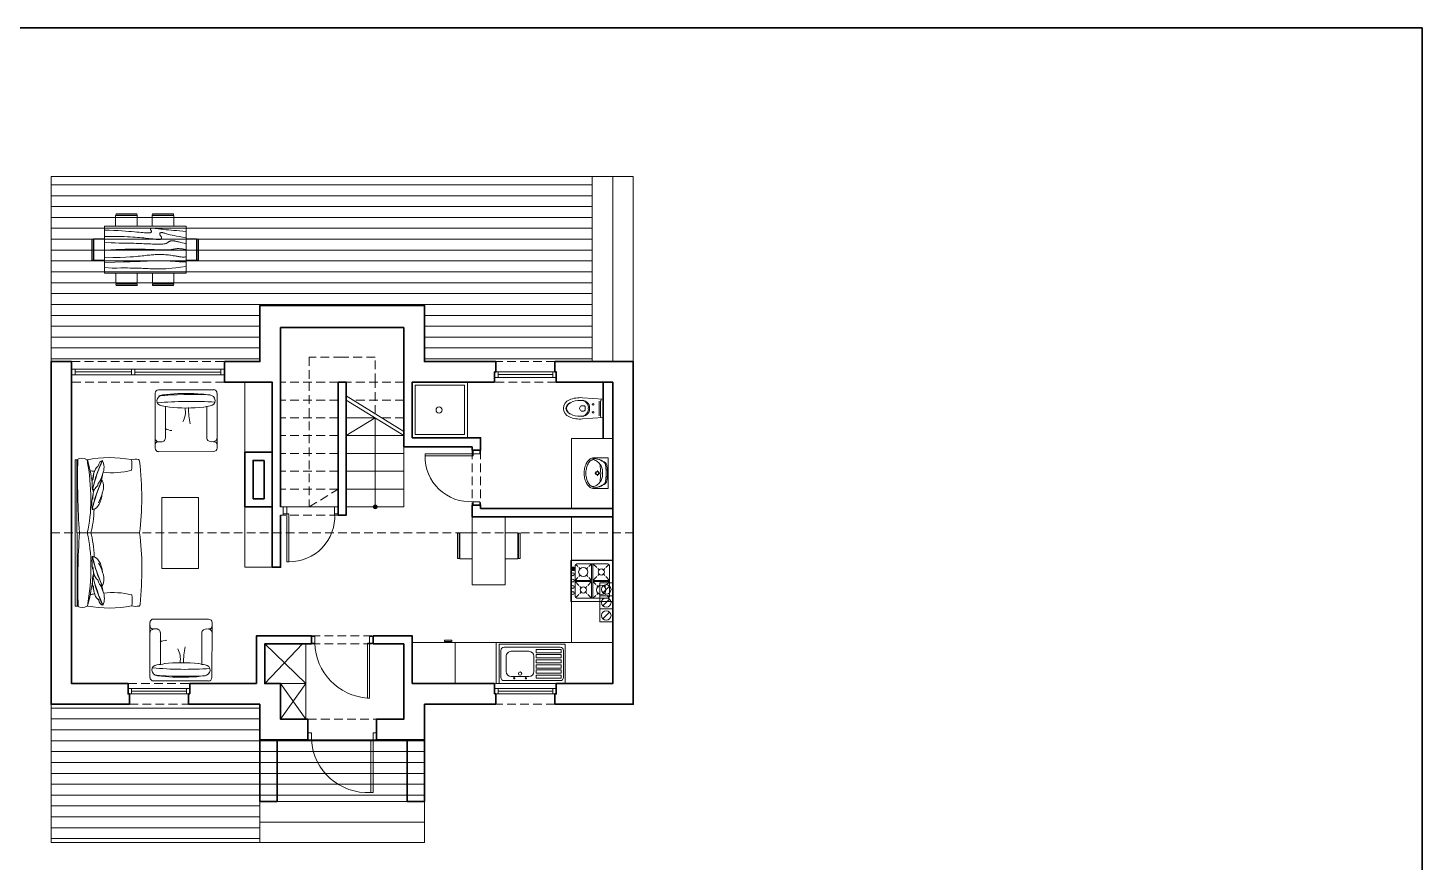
# Model space of a CAD drawing. Header units: millimetres. Extents: x -2481 to 9238, y -476 to 10647.
# Drawn here: x 3744 to 5780, y 5457 to 6674 of the extents above; entities that cross this region are included whole.
import ezdxf

# ---------------------------------------------------------------- set-up
doc = ezdxf.new("R2010")
doc.units = ezdxf.units.MM
doc.linetypes.add('DASHED', pattern=[19.05, 12.7, -6.35])
for name, color, linetype, lineweight in [('A-ELEWACJA CIENKA', 11, 'Continuous', 13), ('A-meble', 254, 'Continuous', 5), ('A-murowane', 3, 'Continuous', 35), ('A-p.widokowa', 6, 'Continuous', 15), ('A-pod', 6, 'DASHED', 15), ('A-schody', 2, 'Continuous', 5), ('A-schody nad', 2, 'DASHED', 5), ('A-stolarka', 1, 'Continuous', 5), ('A17_OPIS_WARSTW', 22, 'Continuous', 9), ('B-materiały', 9, 'Continuous', 0)]:
    doc.layers.add(name, color=color, linetype=linetype, lineweight=lineweight)
doc.styles.add('APLUS', font='arial.ttf', dxfattribs={"width": 0.6})

# ---------------------------------------------------------------- blocks, each defined once
blk = doc.blocks.new('A$C7B764E71')
at = {"layer": 'A-meble'}
for points in [[(-90, 0), (-90, 90), (0, 90), (0, 0)], [(-85, 5), (-85, 85), (-5, 85), (-5, 5)]]:
    blk.add_lwpolyline(points, close=True, dxfattribs=at)
blk.add_circle((-43.9, 45), 5, dxfattribs=at)
at = {"layer": 'A-meble', "style": 'APLUS', "width": 0.8, "flags": 9}
blk.add_attdef('ESTCODE', (-90, 90), '', height=0.0213, dxfattribs=at)
blk = doc.blocks.new('A$C19D832B9')
at = {"layer": 'A-meble'}
blk.add_lwpolyline([(49.5, -12.6, -0.108747), (30.3, -15.5), (0, -13.5), (0, 13.5), (30.3, 15.5, -0.108747), (49.5, 12.6, -0.297002), (58.1, 0, -0.297002)], format="xyb", close=True, dxfattribs=at)
for points in [[(2.9, -13.7), (3.8, -11.4, 0.092626), (3.9, -10.6), (3.9, 10.3, 0.110215), (3.7, 11.1), (2.5, 13.7)], [(33.4, -11.5, 0.140223), (47.8, -8.2, 0.280577), (53.5, 0, 0.280577), (47.8, 8.2, 0.140223), (33.4, 11.5, 0.496783), (19.9, 0, 0.496783), (33.4, -11.5, -0.492052), (21.8, 0, -0.492052), (33.4, 11.5)], [(32.2, -3.9), (28.2, -3.9, -0.414214), (26.2, -1.9), (26.2, 0), (26.2, 1.8, -0.414214), (28.2, 3.8), (32.2, 3.8)], [(47.6, -8.4, 0.255814), (54.7, 0, 0.255814), (47.6, 8.4)]]:
    blk.add_lwpolyline(points, format="xyb", dxfattribs=at)
blk.add_lwpolyline([(6.1, -11), (6.1, 10.7)], dxfattribs=at)
for centre in [(14.8, 5.8), (14.8, -5.8)]:
    blk.add_circle(centre, 1.28, dxfattribs=at)
blk.add_arc((30.4, 0), 4.2, 294.6859, 65.3141, dxfattribs=at)
blk = doc.blocks.new('A$C40803298')
at = {"layer": 'A-meble', "linetype": 'Continuous'}
for p, q in [((0, -22.5), (0, 22.5)), ((0, 22.5), (19.5, 22.5)), ((0, 7.1), (0, -7.1)), ((15.6, 3.8), (15.6, 1.4)), ((11.8, 0), (14.2, 0)), ((15.6, -1.4), (15.6, -3.8)), ((17.1, 0), (19.5, 0)), ((0, -22.5), (19.5, -22.5))]:
    blk.add_line(p, q, dxfattribs=at)
for points in [[(22.5, 21.3), (20, 21.3), (17.5, 21), (15, 20.5), (12.5, 19.8), (10.2, 18.9), (7.9, 17.7), (5.7, 16.4), (3.7, 15)], [(22.5, 21.3), (20.1, 21.3), (17.8, 21), (15.4, 20.5), (13.1, 19.8), (10.9, 18.8), (8.8, 17.7), (6.8, 16.4), (5, 15)], [(29.2, 18.2), (28.2, 19.2), (27.2, 20.1), (26.1, 20.9), (24.9, 21.5), (23.6, 22), (22.2, 22.3), (20.9, 22.5), (19.5, 22.5)], [(2.4, 12.9), (2, 11.3), (1.7, 9.7), (1.5, 8.1), (1.3, 6.5), (1.1, 4.9), (1, 3.2), (0.9, 1.6), (0.9, 0)], [(0.9, 0), (0.9, -1.6), (1, -3.2), (1.1, -4.8), (1.3, -6.5), (1.5, -8.1), (1.7, -9.7), (2, -11.3), (2.3, -12.9)], [(3.7, 15), (3.4, 14.7), (3.2, 14.5), (3, 14.3), (2.8, 14), (2.7, 13.8), (2.6, 13.5), (2.4, 13.2), (2.4, 12.9)], [(3.7, 12.7), (3.5, 11.1), (3.3, 9.5), (3.1, 7.9), (3, 6.4), (2.9, 4.8), (2.8, 3.2), (2.8, 1.6), (2.8, 0)], [(2.8, 0), (2.8, -1.6), (2.8, -3.2), (2.9, -4.8), (3, -6.3), (3.1, -7.9), (3.3, -9.5), (3.5, -11.1), (3.7, -12.7)], [(5, 15), (4.7, 14.8), (4.5, 14.5), (4.3, 14.2), (4.1, 13.9), (4, 13.6), (3.8, 13.3), (3.8, 13), (3.7, 12.7)], [(11, 12), (10.2, 10.6), (9.6, 9.2), (9, 7.7), (8.6, 6.2), (8.3, 4.7), (8.1, 3.1), (8, 1.6), (8.1, 0)], [(8.1, 0), (8, -1.6), (8.1, -3.1), (8.3, -4.7), (8.6, -6.2), (9, -7.7), (9.6, -9.2), (10.2, -10.6), (11, -12)], [(11.7, 12.6), (11.3, 9.4), (11, 6.3), (10.8, 3.2), (10.7, 0), (10.8, -3.2), (11, -6.3), (11.3, -9.5), (11.7, -12.6)], [(20.7, 19.7), (19.2, 19.1), (17.8, 18.4), (16.5, 17.5), (15.2, 16.6), (14, 15.6), (12.9, 14.4), (11.9, 13.2), (11, 12)], [(26.4, 17.4), (25.9, 18), (25.2, 18.5), (24.6, 18.9), (23.8, 19.2), (23.1, 19.5), (22.3, 19.7), (21.5, 19.7), (20.7, 19.7)], [(31.7, 6.2), (31.4, 7.7), (30.9, 9.2), (30.4, 10.7), (29.8, 12.1), (29.1, 13.5), (28.3, 14.9), (27.4, 16.2), (26.4, 17.4)], [(31.1, 15.2), (30.9, 15.6), (30.7, 16), (30.5, 16.4), (30.2, 16.8), (30, 17.2), (29.7, 17.5), (29.4, 17.9), (29.2, 18.2)], [(34.9, 1.6), (34.8, 3.3), (34.5, 5.1), (34.2, 6.9), (33.7, 8.6), (33.2, 10.3), (32.6, 12), (31.9, 13.6), (31.1, 15.2)], [(31.7, -6.2), (32, -4.7), (32.3, -3.1), (32.4, -1.6), (32.4, 0), (32.4, 1.6), (32.3, 3.1), (32, 4.7), (31.7, 6.2)], [(34.9, -1.6), (35, -1.2), (35, -0.8), (35, -0.4), (35, 0), (35, 0.4), (35, 0.8), (35, 1.2), (34.9, 1.6)], [(2.3, -12.9), (2.4, -13.2), (2.5, -13.4), (2.7, -13.7), (2.8, -14), (3, -14.3), (3.2, -14.5), (3.4, -14.7), (3.7, -14.9)], [(3.7, -12.7), (3.7, -13), (3.8, -13.3), (3.9, -13.6), (4.1, -13.9), (4.3, -14.2), (4.5, -14.5), (4.7, -14.7), (4.9, -15)], [(3.7, -14.9), (5.7, -16.4), (7.9, -17.7), (10.1, -18.8), (12.5, -19.8), (14.9, -20.5), (17.4, -21), (19.9, -21.3), (22.5, -21.3)], [(4.9, -15), (6.8, -16.4), (8.8, -17.7), (10.9, -18.8), (13.1, -19.7), (15.4, -20.5), (17.7, -21), (20.1, -21.3), (22.5, -21.3)], [(11, -12), (11.9, -13.2), (12.9, -14.4), (14, -15.6), (15.2, -16.6), (16.5, -17.5), (17.8, -18.4), (19.2, -19.1), (20.7, -19.7)], [(19.5, -22.5), (20.9, -22.5), (22.2, -22.3), (23.6, -22), (24.9, -21.5), (26.1, -20.9), (27.2, -20.1), (28.2, -19.2), (29.2, -18.2)], [(20.7, -19.7), (21.5, -19.7), (22.3, -19.7), (23.1, -19.5), (23.8, -19.2), (24.6, -18.9), (25.2, -18.5), (25.9, -18), (26.4, -17.4)], [(26.4, -17.4), (27.4, -16.2), (28.3, -14.9), (29.1, -13.5), (29.8, -12.1), (30.4, -10.7), (30.9, -9.2), (31.4, -7.7), (31.7, -6.2)], [(29.2, -18.2), (29.4, -17.9), (29.7, -17.5), (30, -17.2), (30.2, -16.8), (30.5, -16.4), (30.7, -16), (30.9, -15.6), (31.1, -15.2)], [(31.1, -15.2), (31.9, -13.6), (32.6, -12), (33.2, -10.3), (33.7, -8.6), (34.2, -6.9), (34.5, -5.1), (34.8, -3.3), (34.9, -1.6)]]:
    blk.add_lwpolyline(points, dxfattribs=at)
for points in [[(12.7, 0), (13.5, -2.1), (15.6, -2.9), (17.8, -2.1), (18.6, 0), (17.8, 2.1), (15.6, 2.9), (13.5, 2.1)], [(13.5, 0), (14.1, -1.5), (15.6, -2.1), (17.2, -1.5), (17.8, 0), (17.2, 1.5), (15.6, 2.1), (14.1, 1.5)]]:
    blk.add_lwpolyline(points, close=True, dxfattribs=at)
blk = doc.blocks.new('A$C5D1E42C7')
at = {"layer": 'A-meble', "linetype": 'Continuous'}
for p, q in [((34.4, 106.7), (65.8, 106.7)), ((34.4, 106.7), (34.4, 91.4)), ((34.9, 109.5), (34.6, 107.6)), ((65.7, 107.6), (34.6, 107.6)), ((34.9, 109.5), (65.4, 109.5)), ((65.7, 107.6), (65.4, 109.5)), ((65.8, 91.4), (65.8, 106.7)), ((87.8, 106.7), (119.2, 106.7)), ((87.8, 106.7), (87.8, 91.4)), ((88.2, 109.5), (87.9, 107.6)), ((119, 107.6), (87.9, 107.6)), ((88.2, 109.5), (118.7, 109.5)), ((119, 107.6), (118.7, 109.5)), ((119.1, 91.4), (119.1, 106.7)), ((137.2, 91.4), (17.9, 91.4)), ((17.9, 91.4), (17.9, 22.9)), ((137.2, 22.9), (137.2, 91.4)), ((-0.2, 72.4), (1.7, 72.7)), ((-0.2, 72.4), (-0.2, 41.9)), ((1.7, 41.6), (1.7, 72.7)), ((2.6, 72.8), (2.6, 41.5)), ((2.6, 72.8), (17.9, 72.8)), ((152.4, 72.8), (137.2, 72.8)), ((152.4, 72.8), (152.4, 41.5)), ((155.3, 72.4), (153.4, 72.7)), ((153.4, 41.6), (153.4, 72.7)), ((155.3, 72.4), (155.3, 41.9)), ((1.7, 41.6), (-0.2, 41.9)), ((17.9, 41.5), (2.6, 41.5)), ((137.2, 41.5), (152.4, 41.5)), ((153.4, 41.6), (155.3, 41.9)), ((17.9, 22.9), (137.2, 22.9)), ((34.6, 7.6), (34.6, 22.9)), ((66, 22.9), (66, 7.6)), ((88, 7.6), (88, 22.9)), ((119.4, 22.9), (119.4, 7.6)), ((34.6, 7.6), (66, 7.6)), ((35.1, 4.8), (34.8, 6.7)), ((65.9, 6.7), (34.8, 6.7)), ((35.1, 4.8), (65.6, 4.8)), ((65.9, 6.7), (65.6, 4.8)), ((88, 7.6), (119.4, 7.6)), ((88.4, 4.8), (88.1, 6.7)), ((119.2, 6.7), (88.1, 6.7)), ((88.4, 4.8), (118.9, 4.8)), ((119.2, 6.7), (118.9, 4.8))]:
    blk.add_line(p, q, dxfattribs=at)
for points in [[(17.9, 85.6), (25, 85.4), (31.9, 85.1), (38, 84.8), (43.6, 84.5), (48.7, 84.2), (53.4, 83.8), (57.7, 83.5), (61.7, 83.1), (65.4, 82.8), (68.6, 82.5), (71.6, 82.2), (74.3, 81.9), (76.6, 81.7), (78.6, 81.6), (80.3, 81.5), (81.7, 81.5), (82.8, 81.5), (83.8, 81.6), (84.5, 81.7), (85.1, 81.8), (85.5, 82), (85.9, 82.2), (86.1, 82.5), (86.3, 82.8), (86.5, 83.1), (86.5, 83.4), (86.6, 83.7), (86.5, 84), (86.5, 84.3), (86.4, 84.6), (86.2, 84.9), (86.1, 85.2), (85.9, 85.4), (85.7, 85.7), (85.6, 86), (85.4, 86.2), (85.3, 86.4), (85.2, 86.7), (85.2, 86.9), (85.2, 87.1), (85.3, 87.4), (85.4, 87.6), (85.5, 87.8), (85.7, 88), (85.9, 88.1), (86.2, 88.3), (86.5, 88.4), (86.9, 88.4), (87.3, 88.5), (87.9, 88.5), (88.5, 88.5), (89.2, 88.4), (90, 88.4), (91, 88.3), (92, 88.1), (93.3, 88), (94.7, 87.8), (96.3, 87.6), (98.2, 87.3), (100.3, 87.1), (102.7, 86.8), (105.3, 86.5), (108.3, 86.2), (111.6, 85.9), (115.2, 85.6), (119.1, 85.2), (123.2, 84.9), (127.6, 84.5), (132.3, 84.2), (137.2, 83.8)], [(31.2, 76.5), (40.8, 76.5), (46.8, 76.3), (51.7, 76), (55.8, 75.7), (59.5, 75.4), (62.9, 75.1), (66.2, 74.8), (69.4, 74.6), (72.4, 74.3), (75.3, 74.1), (78, 73.8), (80.5, 73.6), (82.9, 73.3), (85, 73.1), (87, 72.9), (88.9, 72.7), (90.5, 72.4), (92.1, 72.3), (93.4, 72.1), (94.6, 72), (95.7, 71.9), (96.7, 71.9), (97.5, 71.9), (98.2, 71.9), (98.8, 72), (99.3, 72.1), (99.8, 72.3), (100.2, 72.5), (100.5, 72.7), (100.8, 73), (101, 73.2), (101.2, 73.5), (101.3, 73.9), (101.4, 74.2), (101.4, 74.5), (101.4, 74.9), (101.3, 75.2), (101.1, 75.6), (100.9, 76), (100.7, 76.3), (100.4, 76.7), (100.2, 77), (99.9, 77.4), (99.6, 77.7), (99.4, 78.1), (99.2, 78.5), (99, 78.8), (98.8, 79.2), (98.7, 79.5), (98.7, 79.9), (98.7, 80.2), (98.8, 80.5), (98.9, 80.8), (99.1, 81.1), (99.4, 81.4), (99.7, 81.6), (100.2, 81.8), (100.6, 82), (101.1, 82.1), (101.7, 82.1), (102.2, 82.1), (102.8, 82), (103.5, 81.8), (104.3, 81.6), (105.1, 81.3), (106.1, 81), (107.3, 80.6), (108.7, 80.2), (110.3, 79.8), (112.1, 79.3), (114.2, 78.8), (116.7, 78.3), (119.7, 77.7), (123.1, 77), (127.2, 76.2), (131.8, 75.3), (137.2, 74.3)], [(17.9, 76.2), (31.2, 76.5)], [(17.9, 67.6), (27.9, 66.9), (33.5, 66.8), (39.4, 66.7), (44.7, 66.6), (49.3, 66.6), (53.5, 66.5), (57.3, 66.4), (60.8, 66.4), (64.1, 66.3), (67.2, 66.2), (70.1, 66.1), (72.8, 66), (75.5, 65.8), (78.1, 65.7), (80.7, 65.6), (83.3, 65.5), (85.9, 65.4), (88.3, 65.3), (90.7, 65.2), (93, 65.1), (95.2, 65.1), (97.2, 65.1), (99, 65.1), (100.6, 65.1), (102.1, 65.2), (103.4, 65.3), (104.6, 65.5), (105.7, 65.6), (106.6, 65.8), (107.5, 66), (108.2, 66.3), (108.8, 66.6), (109.4, 66.9), (109.9, 67.2), (110.4, 67.5), (110.8, 67.8), (111.2, 68.1), (111.6, 68.4), (112, 68.7), (112.5, 69), (112.9, 69.2), (113.4, 69.5), (114, 69.6), (114.6, 69.8), (115.2, 69.9), (115.9, 70), (116.6, 70), (117.4, 70), (118.3, 70), (119.2, 69.9), (120.1, 69.8), (121, 69.6), (122, 69.4), (123, 69.2), (124.1, 69), (125.2, 68.7), (126.4, 68.3), (127.9, 67.9), (129.6, 67.5), (131.7, 67), (134.2, 66.4), (137.2, 65.7)], [(17.9, 56.4), (27.3, 56.8), (34.9, 57.2), (41.9, 57.4), (48.3, 57.6), (54.1, 57.7), (59.5, 57.7), (64.5, 57.7), (69.1, 57.7), (73.4, 57.6), (77.4, 57.6), (81.1, 57.5), (84.5, 57.4), (87.7, 57.3), (90.8, 57.2), (93.7, 57), (96.5, 56.9), (99.1, 56.8), (101.5, 56.7), (103.8, 56.7), (105.9, 56.6), (107.9, 56.6), (109.7, 56.7), (111.3, 56.8), (112.8, 56.9), (114.2, 57), (115.5, 57.2), (116.6, 57.4), (117.7, 57.6), (118.7, 57.8), (119.7, 57.9), (120.6, 58.1), (121.6, 58.3), (122.5, 58.4), (123.4, 58.5), (124.3, 58.6), (125.3, 58.6), (126.3, 58.6), (127.3, 58.6), (128.4, 58.5), (129.5, 58.4), (130.7, 58.2), (131.8, 58.1), (132.8, 57.9), (133.7, 57.8), (134.5, 57.6), (135.2, 57.5), (135.7, 57.4), (136, 57.3), (136.2, 57.2), (136.4, 57.2), (136.5, 57.2), (136.7, 57.2), (136.9, 57.2), (137.2, 57.2)], [(17.9, 45.2), (30.3, 45.5), (41, 45.8), (49.3, 46.2), (55.7, 46.5), (60.5, 46.8), (64.3, 47.2), (67.4, 47.5), (70.2, 47.8), (72.9, 48), (75.4, 48.3), (77.8, 48.5), (80, 48.8), (82.2, 49), (84.2, 49.2), (86.2, 49.4), (88.1, 49.5), (90.1, 49.7), (91.9, 49.8), (93.8, 49.9), (95.7, 50), (97.6, 50), (99.5, 50), (101.4, 50), (103.4, 49.9), (105.4, 49.8), (107.4, 49.7), (109.4, 49.5), (111.4, 49.3), (113.3, 49), (115.1, 48.8), (116.8, 48.6), (118.5, 48.3), (120, 48.1), (121.4, 47.9), (122.7, 47.6), (124, 47.4), (125.3, 47.2), (126.5, 47), (127.7, 46.8), (128.9, 46.5), (130.2, 46.4), (131.4, 46.2), (132.6, 46.1), (133.8, 46.1), (134.9, 46.2), (136.1, 46.4), (137.2, 46.7)], [(17.9, 38.1), (18.3, 38.5), (33.4, 38.8), (45.8, 39.1), (55.7, 39.5), (63.8, 39.8), (70.3, 40), (75.6, 40.3), (80.2, 40.5), (84.3, 40.6), (88.2, 40.8), (91.8, 40.8), (95.1, 40.9), (98.1, 40.9), (100.9, 40.9), (103.5, 40.9), (105.9, 40.8), (108.1, 40.7), (110.2, 40.7), (112.2, 40.6), (114.2, 40.5), (116, 40.3), (117.9, 40.2), (119.7, 40.1), (121.6, 39.9), (123.5, 39.8), (125.5, 39.6), (127.5, 39.5), (129.5, 39.3), (131.5, 39.2), (133.4, 39.1), (135.3, 39.1), (137.2, 39.1)], [(29.1, 30.3), (29.1, 30.3), (17.9, 31), (29.1, 30.3), (36, 30.3), (42, 30.4), (47, 30.4), (51.5, 30.4), (55.5, 30.3), (59.2, 30.3), (62.7, 30.2), (66, 30.1), (69, 30), (71.9, 29.9), (74.7, 29.8), (77.2, 29.6), (79.7, 29.5), (82, 29.4), (84.3, 29.3), (86.5, 29.2), (88.7, 29.1), (90.9, 29), (93.2, 29), (95.6, 29), (98.2, 29), (101, 29), (104, 29.1), (107.6, 29.3), (111.8, 29.6), (116.6, 30.1), (122.4, 30.7), (129.2, 31.4), (137.2, 32.4)]]:
    blk.add_lwpolyline(points, dxfattribs=at)
blk = doc.blocks.new('A$C202843A7')
at = {"layer": 'A-meble'}
for p, q in [((0, 88.9), (0, -88.9)), ((0, 88.9), (2.5, 88.9)), ((2.1, -89), (2.5, 88.9)), ((78.4, -0.2), (2.3, -0.2)), ((2, -88.9), (0, -88.9))]:
    blk.add_line(p, q, dxfattribs=at)
at = {"layer": 'A-meble', "extrusion": (0, 0, -1)}
for centre, major_axis, ratio, start_param, end_param in [((8.7, 48.7), (-0.1, -42.1), 0.5, 2.839255, 3.44393), ((64.7, 71.6), (-2.6, -253.4), 0.241851, 1.281355, 1.639527), ((-17.2, 70), (12, -98.6), 0.349214, 4.561779, 5.545413), ((44.3, -676.6), (-3.3, 768), 0.428545, -0.07905, 0.084988), ((-13.5, 70), (18.7, -86.5), 0.364413, 4.570785, 4.917643), ((80.9, -3.1), (-0.3, -131.4), 0.5, 2.008042, 2.335845), ((81.1, -3.5), (-0.3, -131.4), 0.5, 2.007331, 2.336721), ((33.9, 75.4), (0, 12.6), 0.5, 5.1492, 6.242993), ((33.6, 87.1), (0.002, 0.854), 0.5, 0.196887, 1.595932), ((30, 79.6), (0, -11.3), 0.5, 3.920319, 5.481465), ((58.4, 82.1), (0.1, 22.2), 0.5, 1.263611, 1.877982), ((73.6, -6.1), (-0.2, -95.4), 0.5, 3.03912, 3.224414), ((77.7, 86.2), (0.01, 2.71), 0.5, 0.082821, 1.296763), ((28.2, 69.9), (10.7, -146.6), 0.354425, 4.621896, 5.236315), ((47.7, 803.7), (1.7, 730.9), 0.5, 3.202957, 3.217363), ((32.8, 58.5), (-0.1, -23.3), 0.5, 1.311513, 2.136743), ((97.1, 36.5), (0.3, 152.4), 0.5, 4.898471, 4.940232), ((30.6, 65.1), (0, 16.4), 0.5, 5.084687, 5.986745), ((45.6, 38.8), (0.1, 54.5), 0.5, 5.589811, 5.629865), ((16.2, 92.8), (0.1, 41.4), 0.5, 2.101067, 2.361017), ((22.5, 76.1), (-0.1, -23.5), 0.5, 4.895499, 5.235662), ((47.7, 803.7), (-2.1, -731.2), 0.357447, -0.089589, 0.042208), ((80.3, -26.7), (-0.3, -131.4), 0.5, 2.008042, 2.335845), ((80.5, -27.1), (-0.3, -131.4), 0.5, 2.00702, 2.336707), ((21.8, 52.7), (0.001, 0.609), 0.5, 3.161019, 4.358679), ((18.9, 79.5), (-0.1, -28), 0.5, 5.998293, 6.071126), ((-13.5, 70), (18.7, -86.5), 0.364413, 4.996651, 5.050084), ((30, 41.5), (0, 16.4), 0.5, 5.084687, 5.986745), ((22.5, 76.1), (-0.1, -23.5), 0.5, 6.14291, 6.257743), ((33.3, 51.8), (0, -12.6), 0.5, 2.007607, 3.1014), ((44.9, 15.2), (-0.1, -54.5), 0.5, 2.448219, 2.488272), ((33, 63.6), (0.002, 0.86), 0.5, 0.202914, 1.589906), ((29.4, 56), (0, 11.3), 0.5, 0.778726, 2.339872), ((32.2, 34.9), (-0.1, -23.3), 0.5, 1.311513, 2.136743), ((96.5, 12.9), (-0.3, -152.4), 0.5, 1.756878, 1.798639), ((21.8, 52.5), (0.1, 23.5), 0.5, 1.753907, 3.11615), ((15.6, 69.2), (0.1, 41.4), 0.5, 2.101067, 2.463892), ((-13.5, 70), (18.7, -86.5), 0.364413, 5.280204, 5.731324), ((21.1, 29), (0.001, 0.46), 0.5, 2.917371, 4.602327), ((18.3, 56), (-0.1, -28), 0.5, -0.284892, -0.212059), ((65.3, -72.2), (1.4, -257.4), 0.241722, 1.50416, 1.855742), ((-18, -70.2), (-12.9, -97.6), 0.356984, 3.866246, 4.858501), ((27.1, -70.4), (-11.9, -143.9), 0.36621, 4.172397, 4.800103), ((32.6, -35), (0.1, 24.6), 0.5, 4.162178, 4.964682), ((20.9, -28.9), (-0.001, -0.475), 0.5, 1.716685, 3.329987), ((80.3, 26.6), (-0.3, -131.4), 0.5, 0.805748, 1.133542), ((80.5, 27), (-0.3, -131.4), 0.5, 0.805748, 1.134525), ((17.9, -55.8), (0.1, 28), 0.5, 0.212059, 0.284892), ((21.3, -52.9), (0.1, 24), 0.5, 0.047032, 1.394088), ((109.8, -10.7), (0.4, 179.3), 0.5, 4.502584, 4.541078), ((29.3, -42), (0, 15.6), 0.5, 3.397414, 4.322562), ((14, -70), (-0.1, -43.8), 0.5, 3.847664, 4.200589), ((29.4, -56.2), (0, 10.6), 0.5, 0.776911, 2.388504), ((33.1, -58.8), (0.1, 24.6), 0.5, 4.162178, 4.964682), ((21.4, -52.7), (0.001, 0.484), 0.5, -1.406403, 0.16989), ((80.8, 2.8), (-0.3, -131.4), 0.5, 0.805748, 1.133542), ((81, 3.1), (-0.3, -131.4), 0.5, 0.804859, 1.134501), ((18.5, -79.6), (-0.1, -28), 0.5, 3.353652, 3.426485), ((110.4, -34.6), (0.4, 179.3), 0.5, 4.502584, 4.541078), ((21.8, -76.7), (0.1, 24), 0.5, 0.047032, 0.159296), ((44.8, -15.2), (-0.1, -54.5), 0.5, 0.65332, 0.693374), ((33, -51.7), (0, 12.6), 0.5, 3.181785, 4.275578), ((14.5, -93.9), (0.1, 43.8), 0.5, 0.780543, 1.058997), ((21.8, -76.7), (0.1, 24), 0.5, 1.021462, 1.394088), ((32.6, -63.5), (-0.002, -0.844), 0.5, 4.677264, 6.096287), ((44, -804.5), (1.7, 730.9), 0.5, -0.074803, -0.061365), ((29.8, -65.8), (0, 15.6), 0.5, 3.397414, 4.322562), ((45.3, -39), (-0.1, -54.5), 0.5, 0.65332, 0.693374), ((33.5, -75.5), (0, 12.6), 0.5, 3.181785, 4.275578), ((29.9, -80), (0, 10.6), 0.5, 0.776911, 2.388504), ((44, -804.5), (-1.2, -731.3), 0.354988, 3.099069, 3.23211), ((57.9, -82.4), (-0.1, -22.2), 0.5, 4.431844, 5.019574), ((8.4, -48.8), (-0.1, -42.1), 0.5, -0.302337, 0.302337), ((47.3, 676.4), (-6.7, -768), 0.430362, -0.084299, 0.079047), ((73.6, 5.8), (-0.2, -95.4), 0.5, -0.082776, 0.102473), ((77.2, -86.6), (0.01, 2.71), 0.5, 1.842834, 3.058816)]:
    blk.add_ellipse(centre, major_axis=major_axis, ratio=ratio, start_param=start_param, end_param=end_param, dxfattribs=at)
at = {"layer": 'A-meble'}
for start_param, end_param in [(5.284804, 5.731324), (4.997284, 5.038605), (4.570785, 4.894627)]:
    blk.add_ellipse((-13.5, -70.3), major_axis=(18.7, 86.5), ratio=0.364413, start_param=start_param, end_param=end_param, dxfattribs=at)
blk = doc.blocks.new('A$C5D68450C')
at = {"layer": 'A-meble', "ltscale": 0.3}
for p, q in [((3.5, 31.4), (56.3, 31.4)), ((52.8, 27.9), (52.8, 29.1)), ((59.3, 31.4), (56.3, 31.4)), ((0, 27.9), (0, -27.9)), ((16.8, 20.9), (49, 20.9)), ((62.7, -28), (62.8, 27.9)), ((16.7, -21), (48.9, -21)), ((52.7, -29.2), (52.7, -28)), ((3.4, -31.4), (56.2, -31.5)), ((59.2, -31.5), (56.2, -31.5))]:
    blk.add_line(p, q, dxfattribs=at)
for centre, radius, start, end in [((3.5, 27.9), 3.48, 89.9197, 179.9197), ((49, 27.9), 3.48, 31.1397, 89.9372), ((46.1, 26.1), 6.86, 328.9213, 31.1397), ((59.3, 27.9), 3.48, 359.9197, 89.9197), ((-44.9, 25.5), 50.2, 349.1511, 358.0083), ((85.7, 31.2), 69.7, 185.6317, 192.1738), ((29.1, 14.5), 12.2, 359.3832, 32.972), ((49, 24.4), 3.48, 269.9372, 328.9213), ((22.4, 21.3), 20.7, 259.0318, 299.82), ((15.7, -97.2), 94.8, 78.441, 88.5654), ((3.4, -27.9), 3.48, 179.9197, 269.9056), ((-45, -25.4), 50.2, 1.8311, 10.6882), ((63.7, -30.3), 47.7, 165.088, 172.9944), ((48.9, -24.5), 3.48, 30.918, 89.9021), ((46, -26.3), 6.86, 328.6996, 30.918), ((59.2, -28), 3.48, 269.9197, 359.9197), ((48.9, -28), 3.48, 269.9021, 328.6996)]:
    blk.add_arc(centre, radius, start, end, dxfattribs=at)
for centre, major_axis, ratio, start_param, end_param in [((10.8, 23.5), (2.43, 5.53), 0.910767, -1.037843, 1.906765), ((9.4, -2.5), (0.4, -36.5), 0.153502, 4.177328, 5.090446)]:
    blk.add_ellipse(centre, major_axis=major_axis, ratio=ratio, start_param=start_param, end_param=end_param, dxfattribs=at)
at = {"layer": 'A-meble'}
for centre, major_axis, start_param, end_param in [((56.3, 29.1), (3.48, 0), 1.570796, 3.141593), ((56.2, -29.2), (-3.48, 0), 0, 1.570796)]:
    blk.add_ellipse(centre, major_axis=major_axis, ratio=0.658505, start_param=start_param, end_param=end_param, dxfattribs=at)
at = {"layer": 'A-meble', "ltscale": 0.3, "extrusion": (0, 0, -1)}
for centre, major_axis, ratio, start_param, end_param in [((11.8, -4.4), (0.1, 54.2), 0.129311, 4.329881, 5.340561), ((18.8, -4.2), (0.1, 53), 0.132088, 4.218773, 5.369204), ((12.9, -3.2), (0.6, 31.3), 0.17895, 0.885275, 2.057255), ((10.7, -23.5), (2.42, -5.54), 0.910767, -1.037843, 1.906765)]:
    blk.add_ellipse(centre, major_axis=major_axis, ratio=ratio, start_param=start_param, end_param=end_param, dxfattribs=at)
blk = doc.blocks.new('A$C2BB25C49')
at = {"layer": 'A-meble', "linetype": 'Continuous'}
for p, q in [((-18.3, -37.6), (-18.3, 0)), ((0, 0), (-18.3, 0)), ((-19.4, -0.2), (-21.7, -0.5)), ((-21.7, -37.1), (-21.7, -0.5)), ((-19.4, -0.2), (-19.4, -37.5)), ((-21.7, -37.1), (-19.4, -37.5)), ((-18.3, -37.6), (0, -37.6))]:
    blk.add_line(p, q, dxfattribs=at)
blk = doc.blocks.new('A$C7FE075C5')
at = {"layer": 'A-stolarka'}
for p, q in [((-5, 0), (-85, 0)), ((-85, -4), (-5, -4)), ((-85, -8), (-5, -8))]:
    blk.add_line(p, q, dxfattribs=at)
for points in [[(-90, 0), (-85, 0), (-85, -8), (-90, -8), (-90, 0)], [(-5, 0), (0, 0), (0, -8), (-5, -8), (-5, 0)]]:
    blk.add_lwpolyline(points, dxfattribs=at)
blk = doc.blocks.new('A$C65A02EB3')
at = {"layer": 'A-meble'}
for p, q in [((61.3, 59.7), (0, 59.7)), ((0, 59.7), (0, 0)), ((4.6, 50.5), (4.6, 9.2)), ((5.9, 53.8), (10.3, 49.5)), ((50.5, 55.1), (9.2, 55.1)), ((11.7, 48), (14.3, 45.5)), ((21.8, 48), (19.3, 45.5)), ((28.9, 55.1), (23.3, 49.5)), ((28.9, 55.1), (28.9, 30.8)), ((30.8, 55.1), (34.9, 51)), ((30.8, 55.1), (30.8, 30.8)), ((36.4, 49.5), (38.9, 47)), ((47, 47), (49.5, 49.5)), ((51, 51), (53.8, 53.8)), ((55.1, 9.2), (55.1, 50.5)), ((59.9, 50.1), (56.5, 50.1)), ((56.5, 50.1), (56.5, 48.7)), ((56.5, 48.7), (59.9, 48.7)), ((56.5, 47), (56.5, 48.4)), ((56.5, 48.4), (59.9, 48.4)), ((59.9, 47), (56.5, 47)), ((56.5, 45.2), (56.5, 46.7)), ((56.5, 46.7), (59.9, 46.7)), ((59.9, 45.2), (56.5, 45.2)), ((59.9, 48.7), (59.9, 50.1)), ((59.9, 48.4), (59.9, 47)), ((59.9, 46.7), (59.9, 45.2)), ((61.3, 0), (61.3, 59.7)), ((4.6, 30.8), (10.3, 36.5)), ((4.6, 30.8), (28.9, 30.8)), ((8.7, 24.8), (4.6, 28.9)), ((4.6, 28.9), (28.9, 28.9)), ((12.7, 20.8), (10.2, 23.4)), ((11.7, 37.9), (14.3, 40.4)), ((21.8, 37.9), (19.3, 40.4)), ((20.8, 20.8), (23.4, 23.4)), ((28.9, 30.8), (23.3, 36.5)), ((24.8, 24.8), (28.9, 28.9)), ((28.9, 28.9), (28.9, 4.6)), ((30.8, 30.8), (34.9, 34.9)), ((30.8, 30.8), (55.1, 30.8)), ((30.8, 28.9), (55.1, 28.9)), ((36.5, 23.3), (30.8, 28.9)), ((30.8, 28.9), (30.8, 4.6)), ((36.4, 36.4), (38.9, 38.9)), ((40.4, 19.3), (37.9, 21.8)), ((48, 21.8), (45.5, 19.3)), ((47, 38.9), (49.5, 36.4)), ((55.1, 28.9), (49.5, 23.3)), ((51, 34.9), (55.1, 30.8)), ((0, 0), (61.3, 0)), ((8.7, 8.7), (5.9, 5.9)), ((9.2, 4.6), (50.5, 4.6)), ((12.7, 12.7), (10.2, 10.2)), ((20.8, 12.7), (23.4, 10.2)), ((24.8, 8.7), (28.9, 4.6)), ((36.5, 10.3), (30.8, 4.6)), ((40.4, 14.3), (37.9, 11.7)), ((48, 11.7), (45.5, 14.3)), ((53.8, 5.9), (49.5, 10.3))]:
    blk.add_line(p, q, dxfattribs=at)
for centre, radius in [((16.8, 43), 4.58), ((43, 43), 6.76), ((58.3, 39.7), 2.18), ((16.8, 16.8), 6.76), ((43, 16.8), 4.58), ((58.3, 30.5), 2.18), ((58.3, 21.3), 2.18), ((58.3, 12.2), 2.18)]:
    blk.add_circle(centre, radius, dxfattribs=at)
for centre, start, end in [((9.2, 50.5), 90, 180), ((50.5, 50.5), 0, 90), ((9.2, 9.2), 180, 270), ((50.5, 9.2), 270, 0)]:
    blk.add_arc(centre, 4.6, start, end, dxfattribs=at)
blk = doc.blocks.new('A$C443F3476')
at = {"layer": 'A-p.widokowa'}
for p, q in [((19, 57), (0, 57)), ((4.6, 52.4), (14.4, 42.6)), ((19, 57), (19, 0)), ((19, 38), (0, 38)), ((4.6, 33.4), (14.4, 23.6)), ((19, 19), (0, 19)), ((19, 0), (0, 0)), ((4.6, 14.4), (14.4, 4.6))]:
    blk.add_line(p, q, dxfattribs=at)
for centre in [(9.5, 47.5), (9.5, 28.5), (9.5, 9.5)]:
    blk.add_circle(centre, 7, dxfattribs=at)
blk = doc.blocks.new('A$C03B87020')
at = {"layer": 'A-stolarka'}
for points in [[(0, 5), (5, 5), (5, -5), (0, -5)], [(95, 5), (100, 5), (100, -5), (95, -5)], [(5, -5), (8, -5), (8, -82), (5, -82)]]:
    blk.add_lwpolyline(points, close=True, dxfattribs=at)
blk.add_arc((12.5, 0.6), 82.7, 266.8709, 356.1505, dxfattribs=at)
blk = doc.blocks.new('A$C4D3D61A9')
at = {"layer": 'A-stolarka'}
for points in [[(5, 5), (8, 5), (8, 85), (5, 85)], [(0, -5), (5, -5), (5, 5), (0, 5)], [(85, -5), (90, -5), (90, 5), (85, 5)]]:
    blk.add_lwpolyline(points, close=True, dxfattribs=at)
blk.add_arc((2.1, 2.2), 83, 1.9196, 85.8911, dxfattribs=at)
blk = doc.blocks.new('A$C46295A87')
at = {"layer": 'A-stolarka'}
for points in [[(5, 0), (5, -5), (-5, -5), (-5, 0)], [(-5, -5), (-5, -8), (-75, -8), (-75, -5)], [(5, -75), (5, -80), (-5, -80), (-5, -75)]]:
    blk.add_lwpolyline(points, close=True, dxfattribs=at)
blk.add_arc((-9.3, -9.4), 65.7, 178.7829, 273.726, dxfattribs=at)
blk = doc.blocks.new('A$C4FEF13A8')
at = {"layer": 'A-meble'}
for p, q in [((0, -48.1), (0, 48.1)), ((0, 48.1), (57.7, 48.1)), ((4.4, -40.9), (4.4, 40.9)), ((7.8, 5.8), (7.8, 42.3)), ((7.8, 42.3), (12.6, 42.3)), ((9.2, 45.7), (48.5, 45.7)), ((12.6, 5.8), (12.6, 42.3)), ((15.2, 5.8), (15.2, 42.3)), ((15.2, 42.3), (20.1, 42.3)), ((20.1, 5.8), (20.1, 42.3)), ((22.7, 5.8), (22.7, 42.3)), ((22.7, 42.3), (27.5, 42.3)), ((27.5, 5.8), (27.5, 42.3)), ((30.2, 5.8), (30.2, 42.3)), ((30.2, 42.3), (35, 42.3)), ((35, 5.8), (35, 42.3)), ((37.6, 5.8), (37.6, 42.3)), ((37.6, 42.3), (42.4, 42.3)), ((42.4, 5.8), (42.4, 42.3)), ((45.1, 5.8), (45.1, 42.3)), ((45.1, 42.3), (49.9, 42.3)), ((49.9, 5.8), (49.9, 42.3)), ((53.3, -40.9), (53.3, 40.9)), ((57.7, -48.1), (57.7, 48.1)), ((7.8, 5.8), (12.6, 5.8)), ((15.2, 5.8), (20.1, 5.8)), ((17.6, 2.4), (40, 2.4)), ((22.7, 5.8), (27.5, 5.8)), ((30.2, 5.8), (35, 5.8)), ((37.6, 5.8), (42.4, 5.8)), ((45.1, 5.8), (49.9, 5.8)), ((10.4, -30.8), (10.4, -4.8)), ((47.3, -30.8), (47.3, -4.8)), ((17.6, -38), (40, -38)), ((0, -48.1), (57.7, -48.1)), ((9.2, -45.7), (48.5, -45.7))]:
    blk.add_line(p, q, dxfattribs=at)
for centre, radius in [((7.8, -9.2), 0.961), ((14.8, -17.8), 2.4), ((7.8, -26.3), 0.961)]:
    blk.add_circle(centre, radius, dxfattribs=at)
for centre, radius, start, end in [((9.2, 40.9), 4.81, 90, 180), ((48.5, 40.9), 4.81, 0, 90), ((17.6, -4.8), 7.21, 90, 180), ((40, -4.8), 7.21, 0, 90), ((17.6, -30.8), 7.21, 180, 270), ((40, -30.8), 7.21, 270, 0), ((9.2, -40.9), 4.81, 180, 270), ((48.5, -40.9), 4.81, 270, 0)]:
    blk.add_arc(centre, radius, start, end, dxfattribs=at)

msp = doc.modelspace()

# ---------------------------------------------------------------- hatches: boundary and pattern name
at = {"layer": 'A-schody'}
h = msp.add_hatch(color=256, dxfattribs=at)
h.dxf.hatch_style = 1
edge = h.paths.add_edge_path()
edge.add_arc((4251.74, 5975.18), 2.76, 0, 360)
at = {"layer": 'B-materiały'}
h = msp.add_hatch(dxfattribs=at)
h.set_pattern_fill('ANSI31', color=256, scale=5, angle=135)
h.set_pattern_definition([(180, (1381.19, 0), (-3e-15, -15.875), [])])
h.paths.add_polyline_path([(4568.29, 6457.18), (3778.29, 6457.18), (3778.29, 6187.18), (4083.29, 6187.18), (4083.29, 6269.18), (4323.29, 6269.18), (4323.29, 6187.18), (4568.29, 6187.18)])
h = msp.add_hatch(dxfattribs=at)
h.set_pattern_fill('ANSI31', color=256, scale=5, angle=135)
h.set_pattern_definition([(180, (1381.19, 30), (-3e-15, -15.875), [])])
h.paths.add_polyline_path([(4323.29, 5635.18), (4083.29, 5635.18), (4083.65, 5687.18), (3778.65, 5687.18), (3778.29, 5485.18), (4083.29, 5485.18), (4083.29, 5545.18), (4323.29, 5545.18)])

# ---------------------------------------------------------------- linework, layer by layer
at = {"layer": 'A-ELEWACJA CIENKA'}
for p, q in [((4323.29, 6187.18), (4427.79, 6187.18)), ((4513.79, 6187.18), (4628.29, 6187.18)), ((4628.29, 6187.18), (4628.29, 5966.76)), ((4598.29, 5972.78), (4598.29, 6157.18)), ((4598.29, 5717.18), (4598.29, 5937.18)), ((4305.29, 5717.18), (4425.79, 5717.18)), ((4515.79, 5717.18), (4598.29, 5717.18)), ((4083.29, 5635.18), (4323.29, 5635.18))]:
    msp.add_line(p, q, dxfattribs=at)
msp.add_lwpolyline([(4113.29, 5975.18), (4117.29, 5975.18), (4117.29, 5963.18), (4113.29, 5963.18)], dxfattribs=at)
at = {"layer": 'A-meble'}
for p, q in [((4061.29, 5887.18), (4061.29, 6157.18)), ((4538.29, 5972.78), (4538.29, 6075.06)), ((4538.29, 6075.06), (4598.29, 6075.06)), ((4538.29, 5777.18), (4538.29, 5960.78)), ((4101.29, 5887.18), (4061.29, 5887.18)), ((4538.29, 5897.18), (4598.29, 5897.18)), ((4538.29, 5837.18), (4598.29, 5837.18)), ((4090.29, 5717.18), (4145.29, 5775.18)), ((4090.29, 5775.18), (4150.29, 5717.18)), ((4150.29, 5665.18), (4150.29, 5775.18)), ((4305.29, 5777.18), (4538.29, 5777.18)), ((4368.29, 5777.18), (4368.29, 5717.18)), ((4428.29, 5777.18), (4428.29, 5717.18)), ((4538.29, 5777.18), (4598.29, 5777.18)), ((4150.29, 5665.18), (4113.29, 5717.18)), ((4150.29, 5717.18), (4113.29, 5665.18)), ((4113.29, 5717.18), (4150.29, 5717.18))]:
    msp.add_line(p, q, dxfattribs=at)
for points in [[(3939.78, 5989.08), (3993.64, 5989.08), (3993.64, 5885.27), (3939.78, 5885.27)], [(4363.41, 5778.56), (4363.41, 5780.67), (4352.9, 5780.67), (4352.9, 5778.56)]]:
    msp.add_lwpolyline(points, close=True, dxfattribs=at)
msp.add_lwpolyline([(4393.29, 5960.78), (4393.29, 5861.3), (4441.29, 5861.3), (4441.29, 5960.78)], dxfattribs=at)
at = {"layer": 'A-murowane'}
for p, q in [((4293.29, 6237.18), (4113.29, 6237.18)), ((4113.29, 6237.18), (4113.29, 5975.18)), ((4293.36, 6062.78), (4293.29, 6237.18)), ((3808.29, 6157.18), (3808.29, 6187.18)), ((4031.29, 6157.18), (4031.29, 6187.18)), ((4425.79, 6172.18), (4425.79, 6157.18)), ((4513.79, 6172.18), (4513.79, 6187.18)), ((4584.49, 6075.06), (4584.49, 6157.18)), ((4158.29, 5775.18), (4158.29, 5787.18)), ((4248.29, 5775.18), (4248.29, 5787.18)), ((3892.79, 5702.18), (3892.79, 5687.18)), ((3980.79, 5702.18), (3980.79, 5717.18)), ((4425.79, 5702.18), (4425.79, 5717.18)), ((4513.79, 5702.18), (4513.79, 5687.18))]:
    msp.add_line(p, q, dxfattribs=at)
for points in [[(5779.87, 4804.83), (3490.84, 4804.83), (3490.84, 6674.31), (5779.87, 6674.31)], [(4197.29, 5963.18), (4197.29, 6157.18), (4209.29, 6157.18), (4209.29, 5963.18)], [(4089.29, 6043.13), (4089.29, 5987.13), (4073.29, 5987.13), (4073.29, 6043.13)]]:
    msp.add_lwpolyline(points, close=True, dxfattribs=at)
for points in [[(4427.79, 6187.18), (4323.29, 6187.18), (4323.29, 6269.18), (4083.29, 6269.18), (4083.29, 6187.18), (4031.29, 6187.18)], [(3808.29, 6187.18), (3778.29, 6187.18), (3778.29, 5687.18), (3892.79, 5687.18)], [(4427.79, 6187.18), (4427.79, 6172.18), (4425.79, 6172.18)], [(4513.79, 5687.18), (4628.29, 5687.18), (4628.29, 6187.18), (4513.79, 6187.18)], [(4513.79, 6172.18), (4515.79, 6172.18), (4515.79, 6157.18)], [(3808.29, 6157.18), (3808.29, 5717.18), (3890.79, 5717.18)], [(4113.29, 5963.18), (4113.29, 5887.18), (4101.29, 5887.18), (4101.29, 6157.18), (4031.29, 6157.18)], [(4113.29, 6157.18), (4113.29, 5975.18)], [(4425.79, 6157.18), (4305.29, 6157.18), (4305.29, 6076.18)], [(4515.79, 5717.18), (4598.29, 5717.18), (4598.29, 6157.18), (4515.79, 6157.18)], [(4405.29, 6062.78), (4405.29, 6076.18), (4305.29, 6076.18)], [(4101.29, 6055.13), (4101.29, 5975.13), (4061.29, 5975.13), (4061.29, 6055.13), (4101.29, 6055.13)], [(4305.29, 6062.78), (4305.29, 6062.78), (4293.29, 6062.78)], [(4305.29, 6062.78), (4393.29, 6062.78)], [(4393.29, 6062.78), (4393.29, 6057.78), (4405.29, 6057.78), (4405.29, 6062.78)], [(4113.29, 5975.18), (4113.29, 5975.18)], [(4393.29, 5972.78), (4393.29, 5977.78), (4405.29, 5977.78), (4405.29, 5972.78)], [(4393.29, 5972.78), (4393.29, 5960.78), (4598.29, 5960.78)], [(4598.29, 5972.78), (4405.29, 5972.78)], [(4113.29, 5963.18), (4113.29, 5963.18)], [(4078.29, 5717.18), (4078.29, 5787.18), (4158.29, 5787.18)], [(4248.29, 5787.18), (4305.29, 5787.18), (4305.29, 5717.18)], [(4153.29, 5665.18), (4113.29, 5665.18), (4113.29, 5717.18), (4090.29, 5717.18), (4090.29, 5775.18), (4158.29, 5775.18)], [(4248.29, 5775.18), (4293.29, 5775.18), (4293.29, 5717.18), (4293.29, 5665.18), (4253.29, 5665.18)], [(3892.79, 5702.18), (3890.79, 5702.18), (3890.79, 5717.18)], [(3978.79, 5687.18), (3978.79, 5702.18), (3980.79, 5702.18)], [(3980.79, 5717.18), (4078.29, 5717.18)], [(4305.29, 5717.18), (4425.79, 5717.18)], [(4427.79, 5687.18), (4427.79, 5702.18), (4425.79, 5702.18)], [(4513.79, 5702.18), (4515.79, 5702.18), (4515.79, 5717.18)], [(3978.79, 5687.18), (4083.29, 5687.18)], [(4153.29, 5635.18), (4083.29, 5635.18), (4083.29, 5687.18)], [(4323.29, 5687.18), (4323.29, 5635.18), (4253.29, 5635.18)], [(4323.29, 5687.18), (4427.79, 5687.18)], [(4153.29, 5635.18), (4153.29, 5665.18)], [(4253.29, 5665.18), (4253.29, 5635.18)], [(4083.29, 5635.18), (4083.29, 5545.18), (4108.29, 5545.18), (4108.29, 5635.18)], [(4323.29, 5635.18), (4323.29, 5545.18), (4298.29, 5545.18), (4298.29, 5635.18)]]:
    msp.add_lwpolyline(points, dxfattribs=at)
at = {"layer": 'A-p.widokowa'}
for p, q in [((4568.29, 6187.18), (4568.29, 6457.18)), ((4598.29, 6187.18), (4598.29, 6457.18)), ((4628.29, 6187.18), (4628.29, 6457.18)), ((3778.29, 5485.18), (3778.29, 5687.18)), ((4323.29, 5635.18), (4323.29, 5485.18)), ((4083.29, 5545.18), (4323.29, 5545.18)), ((4083.29, 5485.18), (4083.29, 5545.18)), ((4083.29, 5515.18), (4323.29, 5515.18)), ((4083.29, 5485.18), (3778.29, 5485.18)), ((4083.29, 5485.18), (4323.29, 5485.18))]:
    msp.add_line(p, q, dxfattribs=at)
msp.add_lwpolyline([(3778.29, 6187.18), (3778.29, 6457.18), (4628.29, 6457.18), (4628.29, 6187.18)], dxfattribs=at)
at = {"layer": 'A-pod'}
for p, q in [((3808.29, 6187.18), (4031.29, 6187.18)), ((4513.79, 6187.18), (4427.79, 6187.18)), ((4031.29, 6157.18), (3808.29, 6157.18)), ((4515.79, 6157.18), (4425.79, 6157.18)), ((4393.29, 6057.78), (4393.29, 5977.78)), ((4405.29, 6057.78), (4405.29, 5977.78)), ((4197.29, 5975.18), (4117.29, 5975.18)), ((4197.29, 5963.18), (4117.29, 5963.18)), ((3778.29, 5937.18), (4628.29, 5937.18)), ((4158.29, 5787.18), (4248.29, 5787.18)), ((4158.29, 5775.18), (4248.29, 5775.18)), ((3890.79, 5717.18), (3980.79, 5717.18)), ((4515.79, 5717.18), (4425.79, 5717.18)), ((3892.79, 5687.18), (3978.79, 5687.18)), ((4513.79, 5687.18), (4427.79, 5687.18)), ((4153.29, 5665.18), (4253.29, 5665.18)), ((4253.29, 5635.18), (4153.29, 5635.18))]:
    msp.add_line(p, q, dxfattribs=at)
at = {"layer": 'A-schody'}
for p, q in [((4293.36, 6085.11), (4209.29, 6137.05)), ((4293.35, 6079.24), (4209.29, 6131.18)), ((4251.35, 6105.19), (4209.29, 6079.18)), ((4251.37, 6105.18), (4209.29, 6105.18)), ((4293.29, 6079.18), (4209.29, 6079.18)), ((4293.29, 6053.18), (4209.29, 6053.18)), ((4293.29, 5975.18), (4293.36, 6062.78)), ((4293.29, 6027.18), (4209.29, 6027.18)), ((4293.29, 6001.18), (4209.29, 6001.18)), ((4113.29, 5975.18), (4113.29, 5975.18)), ((4113.29, 5975.18), (4197.29, 5975.18)), ((4113.29, 5975.18), (4113.29, 5975.18)), ((4193.29, 5975.18), (4153.29, 5975.18)), ((4209.29, 5975.18), (4293.29, 5975.18))]:
    msp.add_line(p, q, dxfattribs=at)
msp.add_lwpolyline([(4251.29, 5975.18), (4251.32, 6105.21)], dxfattribs=at)
msp.add_circle((4251.74, 5975.18), 2.76, dxfattribs=at)
at = {"layer": 'A-schody nad'}
for p, q in [((4197.29, 6157.18), (4113.29, 6157.18)), ((4293.29, 6157.18), (4209.29, 6157.18)), ((4197.29, 6131.18), (4113.29, 6131.18)), ((4293.29, 6131.18), (4218.8, 6131.18)), ((4197.29, 6105.18), (4113.29, 6105.18)), ((4293.29, 6105.18), (4260.89, 6105.18)), ((4197.29, 6079.18), (4113.29, 6079.18)), ((4197.29, 6053.18), (4113.29, 6053.18)), ((4197.29, 6027.18), (4113.29, 6027.18)), ((4197.29, 6001.18), (4113.29, 6001.18))]:
    msp.add_line(p, q, dxfattribs=at)
msp.add_lwpolyline([(4251.31, 6111.09), (4251.29, 6157.18), (4251.29, 6193.67), (4203.29, 6193.67), (4155.29, 6193.67), (4155.29, 6157.18), (4155.29, 5975.18), (4197.29, 6001.18)], dxfattribs=at)
at = {"layer": 'A-stolarka'}
for p, q in [((3895.79, 6176.06), (3813.29, 6176.06)), ((3813.29, 6172.09), (3895.79, 6172.09)), ((3895.79, 6168.06), (3813.29, 6168.06)), ((4031.29, 6176.06), (3900.79, 6176.06)), ((3900.79, 6172.06), (4026.29, 6172.06)), ((3900.79, 6168.06), (4026.29, 6168.12))]:
    msp.add_line(p, q, dxfattribs=at)
for points in [[(3808.29, 6176.06), (3813.29, 6176.06), (3813.29, 6168.06), (3808.29, 6168.06), (3808.29, 6176.06)], [(3895.79, 6176.06), (3900.79, 6176.06), (3900.79, 6168.12), (3895.79, 6168.12), (3895.79, 6176.06)], [(4026.29, 6176.06), (4031.29, 6176.06), (4031.29, 6168.12), (4026.29, 6168.12), (4026.29, 6176.06)]]:
    msp.add_lwpolyline(points, dxfattribs=at)

# ---------------------------------------------------------------- block references
msp.add_blockref('A$C5D1E42C7', (3838.2, 6293.55))
at = {"xscale": -1.2, "yscale": 1.2, "zscale": 1.2, "rotation": 180}
msp.add_blockref('A$C202843A7', (3813.38, 5937.18), dxfattribs=at)
at = {"layer": 'A-ELEWACJA CIENKA'}
for name, p in [('A$C46295A87', (4399.35, 6057.78)), ('A$C2BB25C49', (4393.29, 5937.18))]:
    msp.add_blockref(name, p, dxfattribs=at)
at = {"layer": 'A-ELEWACJA CIENKA', "rotation": 90}
msp.add_blockref('A$C46295A87', (4117.29, 5970.18), dxfattribs=at)
at = {"layer": 'A-ELEWACJA CIENKA', "xscale": -1}
for name, p in [('A$C2BB25C49', (4441.29, 5937.18)), ('A$C03B87020', (4253.29, 5640.18))]:
    msp.add_blockref(name, p, dxfattribs=at)
at = {"layer": 'A-meble', "yscale": 1.44, "zscale": 1.44}
for p, xscale, rotation in [((3975.33, 6146.19), -1.44, 90), ((3967.94, 5721.09), 1.44, 90.00000000000001)]:
    msp.add_blockref('A$C5D68450C', p, dxfattribs=dict(at, xscale=xscale, rotation=rotation))
at = {"layer": 'A-meble', "xscale": -1}
for name, p in [('A$C19D832B9', (4584.43, 6119.01)), ('A$C40803298', (4591.43, 6024.42))]:
    msp.add_blockref(name, p, dxfattribs=at)
at = {"layer": 'A-schody', "xscale": -0.9, "yscale": 0.9, "zscale": 0.9}
msp.add_blockref('A$C7B764E71', (4305.29, 6076.18), dxfattribs=at)
at = {"layer": 'A-stolarka', "xscale": -1}
msp.add_blockref('A$C7FE075C5', (4425.79, 6172.18), dxfattribs=at)
at = {"layer": 'A-stolarka', "rotation": 180}
for name, p in [('A$C4D3D61A9', (4248.29, 5781.18)), ('A$C7FE075C5', (4425.79, 5702.18))]:
    msp.add_blockref(name, p, dxfattribs=at)
at = {"layer": 'A-stolarka', "xscale": -1, "rotation": 180}
msp.add_blockref('A$C7FE075C5', (3980.79, 5702.18), dxfattribs=at)
at = {"layer": 'A17_OPIS_WARSTW', "xscale": -1}
for name, p in [('A$C65A02EB3', (4598.29, 5837.18)), ('A$C443F3476', (4598.29, 5807.18))]:
    msp.add_blockref(name, p, dxfattribs=at)
at = {"layer": 'A17_OPIS_WARSTW', "xscale": -1, "rotation": 270}
msp.add_blockref('A$C4FEF13A8', (4480.79, 5717.18), dxfattribs=at)

doc.saveas('drawing.dxf')
